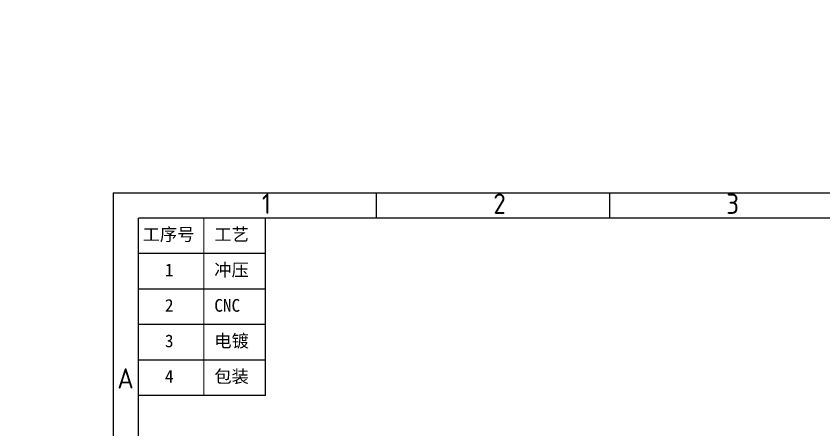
# Model space of a CAD drawing. Header units: millimetres. Extents: x -2825 to 0, y 0 to 11235.
# Drawn here: x -899.4 to -668, y 5144 to 5262.4 of the extents above; entities that cross this region are included whole.
import ezdxf
from ezdxf.enums import TextEntityAlignment as Align

# ---------------------------------------------------------------- set-up
doc = ezdxf.new("R2010")
doc.units = ezdxf.units.MM
doc.styles.add('ISO Proportional', font='isocp.shx')
doc.styles.add('仿宋', font='')
doc.styles.get('仿宋').set_extended_font_data('FangSong_GB2312')
doc.dimstyles.new('\\M+3BBE7\\M+3BABB Standard', dxfattribs={"dimscale": 20, "dimtxt": 0.18, "dimasz": 0.1, "dimexe": 0.18, "dimexo": 0.0625, "dimgap": 0.09, "dimtad": 1, "dimdec": 1, "dimzin": 0, "dimdsep": 46, "dimtxsty": 'Standard', "dimcen": 0, "dimadec": 0, "dimazin": 0, "dimtfac": 1, "dimtdec": 1, "dimtmove": 0, "dimatfit": 2, "dimfxl": 0, "dimtolj": 1, "dimtzin": 0, "dimarcsym": 0})

# ---------------------------------------------------------------- blocks, each defined once
blk = doc.blocks.new('*D8')
at = {"color": 0, "lineweight": -2}
for p, q in [((-884.83, 11228.93), (-872.23, 11228.93)), ((-844.06, 11208.64), (-872.23, 11228.93)), ((-839.52, 11205.37), (-842.44, 11207.47)), ((0, 0), (0, 0))]:
    blk.add_line(p, q, dxfattribs=at)
at = {"color": 0}
for points in [[(-842.25, 11207.74), (-842.64, 11207.2), (-844.06, 11208.64)], [(-839.71, 11205.1), (-839.32, 11205.64), (-837.9, 11204.2)]]:
    blk.add_solid(points, dxfattribs=at)
at = {"layer": 'Defpoints', "color": 0}
for p in [(-844.06, 11208.64), (-837.9, 11204.2)]:
    blk.add_point(p, dxfattribs=at)
at = {"color": 0, "insert": (-879.43, 11232.53), "char_height": 3.6, "attachment_point": 5}
blk.add_mtext('\\A1;∅7.6', dxfattribs=at)
blk = doc.blocks.new('*D9')
at = {"color": 0, "lineweight": -2}
for p, q in [((-2824.77, 11144.5), (-2812.17, 11144.5)), ((-2784, 11124.21), (-2812.17, 11144.5)), ((-2779.46, 11120.94), (-2782.38, 11123.04)), ((0, 0), (0, 0))]:
    blk.add_line(p, q, dxfattribs=at)
at = {"color": 0}
for points in [[(-2782.18, 11123.31), (-2782.57, 11122.77), (-2784, 11124.21)], [(-2779.65, 11120.67), (-2779.26, 11121.21), (-2777.83, 11119.77)]]:
    blk.add_solid(points, dxfattribs=at)
at = {"layer": 'Defpoints', "color": 0}
for p in [(-2784, 11124.21), (-2777.83, 11119.77)]:
    blk.add_point(p, dxfattribs=at)
at = {"color": 0, "insert": (-2819.37, 11148.1), "char_height": 3.6, "attachment_point": 5}
blk.add_mtext('\\A1;∅7.6', dxfattribs=at)
blk = doc.blocks.new('*D10')
at = {"color": 0, "lineweight": -2}
for p, q in [((-1174.23, 11152.07), (-1161.63, 11152.07)), ((-1133.46, 11131.78), (-1161.63, 11152.07)), ((-1128.92, 11128.51), (-1131.84, 11130.61)), ((0, 0), (0, 0))]:
    blk.add_line(p, q, dxfattribs=at)
at = {"color": 0}
for points in [[(-1131.64, 11130.88), (-1132.03, 11130.34), (-1133.46, 11131.78)], [(-1129.11, 11128.23), (-1128.72, 11128.78), (-1127.29, 11127.34)]]:
    blk.add_solid(points, dxfattribs=at)
at = {"layer": 'Defpoints', "color": 0}
for p in [(-1133.46, 11131.78), (-1127.29, 11127.34)]:
    blk.add_point(p, dxfattribs=at)
at = {"color": 0, "insert": (-1168.83, 11155.67), "char_height": 3.6, "attachment_point": 5}
blk.add_mtext('\\A1;∅7.6', dxfattribs=at)

msp = doc.modelspace()

# ---------------------------------------------------------------- linework, layer by layer
for p, q in [((-871.65, 5211.89), (-871.65, 4921.49)), ((-871.65, 5211.89), (-454.92, 5211.89)), ((-827.97, 5153.81), (-827.97, 5204.63)), ((-827.97, 5194.47), (-864.39, 5194.47)), ((-827.97, 5184.3), (-864.39, 5184.3)), ((-827.97, 5174.14), (-864.39, 5174.14)), ((-827.97, 5163.97), (-864.39, 5163.97)), ((-827.97, 5153.81), (-864.39, 5153.81))]:
    msp.add_line(p, q)
at = {"color": 0}
for p, q in [((-796.14, 5204.63), (-796.14, 5211.89)), ((-729.35, 5204.63), (-729.35, 5211.89)), ((-462.18, 5204.63), (-864.39, 5204.63)), ((-864.39, 4928.75), (-864.39, 5204.63))]:
    msp.add_line(p, q, dxfattribs=at)
at = {"lineweight": 18}
msp.add_line((-845.61, 5204.63), (-845.61, 5153.81), dxfattribs=at)

# ---------------------------------------------------------------- texts
at = {"color": 0, "style": 'ISO Proportional'}
for s, p in [('1', (-827.72, 5208.74)), ('2', (-760.93, 5208.74)), ('3', (-694.14, 5208.74)), ('A', (-868.07, 5158.72))]:
    msp.add_text(s, height=5.81, dxfattribs=at).set_placement(p, align=Align.MIDDLE)
at = {"char_height": 3.63, "width": 98.5767, "attachment_point": 1, "style": '仿宋'}
for s, insert in [('{\\fSTSong|b0|i0|c134|p2;工序号}', (-863.19, 5201.77)), ('{\\fSTSong|b0|i0|c134|p2;工艺}', (-842.65, 5201.77)), ('{\\fSTSong|b0|i0|c134|p2;1}', (-856.8, 5191.61)), ('{\\fSTSong|b0|i0|c134|p2;冲压}', (-842.65, 5191.61)), ('{\\fSTSong|b0|i0|c134|p2;2}', (-856.8, 5181.45)), ('{\\fSTSong|b0|i0|c134|p2;CNC}', (-842.65, 5181.45)), ('{\\fSTSong|b0|i0|c134|p2;3}', (-856.8, 5171.28)), ('{\\fSTSong|b0|i0|c134|p2;电镀}', (-842.65, 5171.28)), ('{\\fSTSong|b0|i0|c134|p2;4}', (-856.8, 5161.12)), ('{\\fSTSong|b0|i0|c134|p2;包装}', (-842.65, 5161.12))]:
    msp.add_mtext(s, dxfattribs=dict(at, insert=insert))

# ---------------------------------------------------------------- dimensions: what is measured, and where the dimension line sits
for p1, p2, picture, middle in [((-837.9, 11204.2), (-844.06, 11208.64), '*D8', (-879.43, 11228.93)), ((-1127.29, 11127.34), (-1133.46, 11131.78), '*D10', (-1168.83, 11152.07)), ((-2777.83, 11119.77), (-2784, 11124.21), '*D9', (-2819.37, 11144.5))]:
    dim = msp.add_diameter_dim_2p(p1=p1, p2=p2, dimstyle='\\M+3BBE7\\M+3BABB Standard', override={"dimtoh": 1, "dimdec": 1})
    dim.commit()
    dim.dimension.update_dxf_attribs({"geometry": picture, "text_midpoint": middle, "dimtype": 163})

doc.saveas('drawing.dxf')
